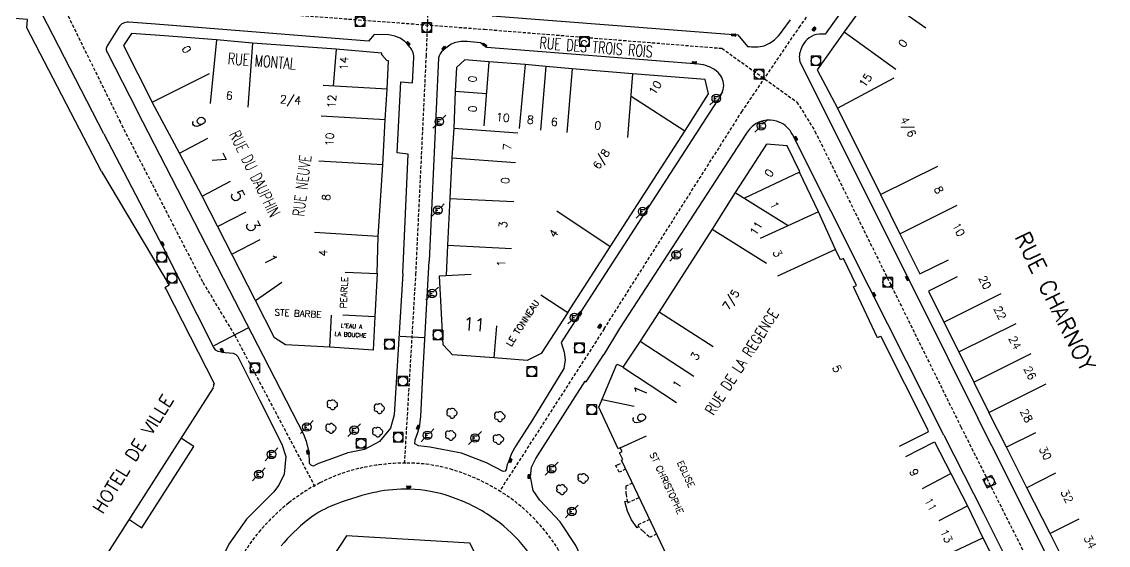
# Model space of a CAD drawing. Header units: millimetres. Extents: x 155000 to 156001, y 122000 to 123001.
# Drawn here: x 155328 to 155497.6, y 122324.6 to 122406.4 of the extents above; entities that cross this region are included whole.
import ezdxf
from ezdxf.enums import TextEntityAlignment as Align

# ---------------------------------------------------------------- set-up
doc = ezdxf.new("R2010")
doc.units = ezdxf.units.MM
doc.linetypes.add('DASHED', pattern=[0.75, 0.5, -0.25])
doc.layers.get('0').update_dxf_attribs({"linetype": 'CONTINUOUS'})
for name, color, linetype in [('W0001', 6, 'DASHED'), ('W0008', 7, 'CONTINUOUS'), ('W0017', 7, 'CONTINUOUS'), ('W0100', 7, 'CONTINUOUS'), ('W0112', 1, 'DASHED'), ('W0300', 7, 'CONTINUOUS'), ('W0400', 7, 'CONTINUOUS'), ('W0420', 7, 'CONTINUOUS'), ('W0471', 7, 'CONTINUOUS'), ('W0984', 7, 'CONTINUOUS'), ('W0989', 7, 'CONTINUOUS'), ('W0991', 7, 'CONTINUOUS'), ('W1102', 7, 'CONTINUOUS')]:
    doc.layers.add(name, color=color, linetype=linetype)
doc.styles.get("Standard").update_dxf_attribs({"font": 'romans.shx', "width": 0.85})

# ---------------------------------------------------------------- blocks, each defined once
blk = doc.blocks.new('T420')
for p, q in [((0.75, 0.75), (-0.75, 0.75)), ((-0.75, 0.75), (-0.75, -0.75)), ((0.75, 0.75), (0.75, -0.75)), ((0.75, -0.75), (-0.75, -0.75))]:
    blk.add_line(p, q)
blk.add_ellipse((0, 0), major_axis=(-0.53, 0.53), ratio=1, start_param=3.926991, end_param=10.210176)
blk = doc.blocks.new('T471')
for p, q in [((-0.333334, 0.333334), (-0.333334, -0.333334)), ((-0.333334, 0.333334), (0.333334, 0.333334)), ((-0.333334, 0), (0, 0)), ((0.500001, 0.500001), (1.000002, 1.000002)), ((-0.500001, -0.500001), (-1.000002, -1.000002)), ((-0.333334, -0.333334), (0.333334, -0.333334))]:
    blk.add_line(p, q)
blk.add_ellipse((0, 0), major_axis=(0.471405, 0.471405), ratio=1, start_param=5.4977871438, end_param=11.780972451)
blk = doc.blocks.new('T400')
for p, q in [((-0.15, 0.3), (0.15, 0.3)), ((-0.15, -0.25), (-0.15, 0.3)), ((-0.15, 0.15), (0.15, 0.15)), ((-0.15, 0), (0.15, 0)), ((0.15, 0.3), (0.15, -0.25)), ((-0.15, -0.15), (0.15, -0.15)), ((-0.15, -0.25), (-0.15, -0.3)), ((-0.15, -0.3), (0.15, -0.3)), ((0.15, -0.3), (0.15, -0.25))]:
    blk.add_line(p, q)
blk = doc.blocks.new('T300')
for p, q in [((-0.8, 0.51), (-0.86, 0.34)), ((-0.86, 0.34), (-0.86, 0.17)), ((-0.86, 0.17), (-0.74, 0.06)), ((-0.69, 0.63), (-0.8, 0.51)), ((-0.8, -0.06), (-0.74, 0.06)), ((-0.74, 0.06), (-0.69, 0.11)), ((-0.57, 0.69), (-0.69, 0.63)), ((-0.46, 0.69), (-0.57, 0.69)), ((-0.29, 0.63), (-0.46, 0.69)), ((-0.29, 0.63), (-0.17, 0.74)), ((-0.23, 0.57), (-0.29, 0.63)), ((-0.17, 0.74), (-0.06, 0.8)), ((-0.06, 0.8), (0.06, 0.8)), ((0.06, 0.8), (0.23, 0.74)), ((0.23, 0.74), (0.34, 0.63)), ((0.34, 0.63), (0.4, 0.51)), ((0.46, 0.46), (0.34, 0.46)), ((0.4, 0.51), (0.4, 0.46)), ((0.57, 0.4), (0.46, 0.46)), ((0.57, 0.4), (0.69, 0.29)), ((0.69, 0.29), (0.74, 0.17)), ((0.74, 0.06), (0.69, -0.17)), ((0.74, 0.17), (0.74, 0.06)), ((-0.8, -0.17), (-0.8, -0.06)), ((-0.8, -0.23), (-0.8, -0.17)), ((-0.74, -0.34), (-0.8, -0.23)), ((-0.69, -0.4), (-0.74, -0.34)), ((-0.51, -0.46), (-0.69, -0.4)), ((-0.4, -0.46), (-0.51, -0.46)), ((-0.4, -0.46), (-0.34, -0.46)), ((-0.34, -0.46), (-0.34, -0.4)), ((-0.34, -0.51), (-0.34, -0.46)), ((-0.29, -0.63), (-0.34, -0.51)), ((-0.17, -0.74), (-0.29, -0.63)), ((-0.06, -0.8), (-0.17, -0.74)), ((0.06, -0.8), (-0.06, -0.8)), ((0.17, -0.74), (0.06, -0.8)), ((0.23, -0.69), (0.17, -0.74)), ((0.29, -0.46), (0.23, -0.46)), ((0.29, -0.63), (0.23, -0.69)), ((0.46, -0.4), (0.29, -0.46)), ((0.34, -0.51), (0.29, -0.63)), ((0.34, -0.51), (0.34, -0.46)), ((0.57, -0.34), (0.46, -0.4)), ((0.63, -0.29), (0.57, -0.34)), ((0.69, -0.17), (0.63, -0.29))]:
    blk.add_line(p, q)

msp = doc.modelspace()

# ---------------------------------------------------------------- linework, layer by layer
at = {"layer": 'W0001'}
for points in [[(155418.89, 122358.43), (155440.39, 122392.33), (155449.34, 122405.48), (155488.84, 122460.41), (155497.15, 122473.95), (155529.36, 122524.01), (155567.27, 122583.6), (155575.41, 122596.67), (155582.72, 122605.57), (155590.03, 122617.47), (155594.16, 122631.13), (155604.02, 122647.16), (155614.35, 122659.23), (155627.85, 122681.46), (155638.46, 122701.95)], [(155389.5, 122366.95), (155391.13, 122401.05), (155391.54, 122411.05), (155391.95, 122424.02), (155392.05, 122432.49), (155392.56, 122438.82), (155393.18, 122441.37), (155402.37, 122455.97), (155417.91, 122472.72), (155453.57, 122510.6), (155491.68, 122551.03), (155514.06, 122574.71)], [(155346.84, 122409.23), (155400.19, 122405.21), (155437.28, 122402.24), (155449, 122393.85), (155451.8, 122389.3), (155474.59, 122343.15)], [(155373.76, 122333.8), (155361.2, 122357.51), (155356.21, 122365.79), (155343.37, 122390.66)], [(155387.74, 122337.44), (155389.5, 122366.95)], [(155418.89, 122358.43), (155402.55, 122333.06)]]:
    msp.add_lwpolyline(points, dxfattribs=at)
at = {"layer": 'W0001', "flags": 128}
for points in [[(155346.84, 122409.23), (155333.71, 122410.27), (155343.37, 122390.66), (155343.37, 122390.66)], [(155474.59, 122343.15), (155495.02, 122302.46)]]:
    msp.add_lwpolyline(points, dxfattribs=at)
at = {"layer": 'W0001'}
msp.add_lwpolyline([(155412.88, 122321.87, 0.069112), (155408.61, 122328.11, 0.068603), (155402.78, 122332.99, 0.066644), (155395.22, 122336.42, 0.074997), (155387.91, 122337.48, 0.055412), (155380.59, 122336.62, 0.062843), (155374.48, 122334.37, 0.048702), (155369.65, 122331.24, 0.046124), (155365.26, 122327.02, 0.071631), (155361.27, 122320.8, 0.067882)], format="xyb", dxfattribs=at)
at = {"layer": 'W0008', "flags": 128}
for points in [[(155549.46, 122425.8), (155520.66, 122443.91), (155499.37, 122457.3), (155500.54, 122459.25), (155498.76, 122460.43), (155495.51, 122459.53, 0.072), (155493.13, 122460.2, 0.1634), (155491.09, 122459.8, 0.0887), (155490.04, 122458.66), (155491.39, 122457.65), (155469.41, 122426.84), (155453.41, 122404.44, 0.0889), (155451.61, 122404.28, 0.2217), (155449.56, 122401.92, 0.1988), (155449.55, 122399.93), (155467.82, 122363.43), (155477.25, 122344.48)], [(155340.76, 122388.87), (155331.08, 122407.68, 0.1175), (155329.89, 122409.01, 0.1359), (155327.75, 122409.83), (155320.99, 122410.38, 0.1408), (155319.05, 122409.97, 0.1716), (155317.35, 122408.15), (155307.97, 122385.73), (155307.97, 122385.73)], [(155401.39, 122407.32), (155439.78, 122404.36), (155441.26, 122402.54, 0.0939), (155443.89, 122402.64, 0.1564), (155446.7, 122404.91), (155448.01, 122406.71)], [(155348.18, 122406.07), (155344.62, 122406.32, 0.1345), (155343.75, 122406.12, 0.1349), (155343.22, 122405.67), (155341.39, 122402.78, 0.1185), (155341.15, 122402.2, 0.136), (155341.33, 122401.53), (155345.98, 122392.46), (155345.98, 122392.46)], [(155387.46, 122367.07), (155388.31, 122385.72), (155386.56, 122385.9), (155387.17, 122397.01), (155388.95, 122396.83), (155389.17, 122400.81, 0.1874), (155388.41, 122402.63, 0.2104), (155385.29, 122404.32), (155383, 122404.4), (155382.09, 122403.36), (155355.44, 122405.51), (155348.18, 122406.07)], [(155414.69, 122360.15), (155436.61, 122394.06, 0.139), (155437.58, 122396.42, 0.2114), (155436.46, 122398.69, 0.1278), (155433.63, 122399.78), (155400.56, 122402.34), (155399.58, 122403.07), (155397.52, 122403.28, 0.11), (155395.5, 122403.08, 0.1062), (155393.78, 122401.92, 0.1867), (155393.04, 122400.72), (155391.55, 122369.07)], [(155471.93, 122341.82), (155460.29, 122364.92), (155448.29, 122388.77, 0.1752), (155446.24, 122390.72, 0.1158), (155444.42, 122391.02, 0.114), (155442.65, 122390.49, 0.1179), (155441.1, 122388.97), (155421.29, 122358.47), (155418.84, 122354.45)]]:
    msp.add_lwpolyline(points, format="xyb", dxfattribs=at)
at = {"layer": 'W0008'}
for points in [[(155549.46, 122425.8), (155564.46, 122416.41), (155588.62, 122401.28, -0.338948), (155588.99, 122398.66), (155571.07, 122370.51), (155554.61, 122344.62), (155535.78, 122315.06), (155522.24, 122293.77, -0.395214), (155517.98, 122293.07), (155508.24, 122299.32), (155496.71, 122306.66, -0.135474), (155495.52, 122308.05), (155491.76, 122315.47), (155481.62, 122335.84), (155477.25, 122344.48)], [(155471.93, 122341.82), (155478.11, 122329.65), (155486.57, 122312.77, -0.282663), (155486.4, 122311), (155484.87, 122308.65, -0.257176), (155483.26, 122307.89), (155463.79, 122309), (155443.23, 122310.2)], [(155409.2, 122320.05, 0.068392), (155405.55, 122325.38, 0.068207), (155400.59, 122329.53, 0.067039), (155394.09, 122332.49, 0.075111), (155387.78, 122333.41, 0.055299), (155382.73, 122332.81, 0.04125), (155376.24, 122330.73, 0.070312), (155372.61, 122328.6, 0.05083), (155368.45, 122324.53)]]:
    msp.add_lwpolyline(points, format="xyb", dxfattribs=at)
for points in [[(155387.46, 122367.07), (155386.1, 122345), (155385.52, 122342.93), (155383.79, 122340.83), (155381.48, 122339.58), (155378.85, 122339.09), (155376.49, 122338.18), (155374.31, 122337.4), (155373.9, 122337.2), (155373.49, 122337.01), (155373.21, 122337.1), (155372.91, 122337.41), (155372.82, 122339.25), (155372.42, 122340.86), (155371.98, 122341.93), (155345.98, 122392.46)], [(155340.76, 122388.87), (155350.03, 122371.11), (155357.94, 122355.49), (155358.16, 122355.13), (155358.57, 122354.94), (155359.73, 122354.76), (155360.96, 122354.63), (155361.38, 122354.42), (155361.69, 122354.09), (155365.14, 122347.24), (155368.56, 122340.4), (155369.18, 122338.49), (155368.95, 122335.72), (155368.09, 122334), (155367.24, 122332.95), (155363.04, 122328.73), (155360.31, 122324.82), (155358.32, 122320.79)], [(155414.69, 122360.15), (155413.47, 122358.34), (155412.19, 122356.32), (155412.64, 122354.78), (155412.81, 122353.57), (155412.59, 122352.22), (155407.72, 122344.25), (155405.09, 122340.18), (155404.44, 122338.99), (155403.98, 122337.66), (155403.73, 122337.23), (155403.61, 122336.46), (155403.43, 122336.22), (155403.12, 122336.18), (155400.5, 122337.51), (155396.62, 122339.01), (155391.67, 122339.96), (155389.89, 122340.15), (155389.32, 122340.47), (155389.38, 122341.1), (155389.81, 122342.27), (155390.12, 122343.45), (155390.27, 122344.72), (155390.59, 122351.16), (155391.55, 122369.07)], [(155443.23, 122310.2), (155429.93, 122311.06), (155423.4, 122311.42), (155421.51, 122311.67), (155419.58, 122312.58), (155416.99, 122319.2), (155414.49, 122324.62), (155412.03, 122328.29), (155408.87, 122331.66), (155407.82, 122333.2), (155407.41, 122335.32), (155407.55, 122336.81), (155408.2, 122338.21), (155411.24, 122342.93), (155415.92, 122350.24), (155416.07, 122350.18), (155418.84, 122354.45)]]:
    msp.add_lwpolyline(points, dxfattribs=at)
at = {"layer": 'W0017'}
for points in [[(155357.99, 122355.85), (155363.39, 122358.64)], [(155390.8, 122357.02), (155387.02, 122357.22)], [(155344.85, 122328.61), (155346.73, 122327.38), (155354.84, 122340.04), (155352.89, 122341.32)], [(155424.31, 122327.55), (155424.04, 122327.35), (155423.17, 122328.63), (155422.52, 122329.98), (155422.11, 122331.45), (155422.5, 122331.51)], [(155396.13, 122291.62), (155406.6, 122307.73), (155397.91, 122324.96), (155378.68, 122326.1), (155368.02, 122309.95), (155376.69, 122292.61), (155396.13, 122291.63)]]:
    msp.add_lwpolyline(points, dxfattribs=at)
at = {"layer": 'W0100', "flags": 128}
for points in [[(155467.83, 122412.29), (155463.74, 122415.16), (155460.94, 122411.17), (155456.35, 122404.82), (155452.14, 122398.89), (155455.32, 122392.91), (155462.02, 122379.39), (155465.06, 122373.29), (155468.19, 122367.01), (155472.67, 122369.23)], [(155340.42, 122383.02), (155328.75, 122405.41), (155328.87, 122406.75), (155319.42, 122407.48), (155319.17, 122406), (155310.61, 122385.53), (155310.61, 122385.53)], [(155350.22, 122404.18), (155345.09, 122404.57), (155343.86, 122402.66), (155348.33, 122393.81), (155348.33, 122393.81)], [(155383.43, 122367.05), (155383.63, 122372.85), (155384.31, 122384.02), (155384.71, 122391.07), (155384.99, 122395.84), (155385.24, 122400.29), (155384.95, 122400.32), (155384.17, 122401.21), (155384.18, 122401.5), (155377.07, 122402.11), (155363.99, 122403.04), (155358.34, 122403.58), (155350.22, 122404.18)], [(155413.21, 122361.01), (155419.81, 122371.26), (155431.49, 122389.3), (155435.16, 122395.13), (155434.68, 122397.37), (155423.3, 122398.26), (155413.88, 122399.03), (155409.81, 122399.39), (155406.56, 122399.7), (155400.87, 122400.13), (155397.12, 122400.42), (155395.86, 122399.24), (155395.62, 122395.54), (155395.44, 122389.75), (155395.1, 122385.14), (155394.81, 122378.79), (155394.44, 122371.52), (155394.22, 122366.76)], [(155465.03, 122340.1), (155469.49, 122342.34), (155469.51, 122342.49), (155462.15, 122357.16), (155462, 122357.22), (155461.59, 122357.04), (155457.81, 122364.97), (155458.27, 122365.18), (155456.24, 122369.42), (155455.8, 122369.21), (155455.04, 122370.84), (155452.34, 122376.71), (155449.39, 122382.91), (155449.47, 122382.96), (155447.49, 122387.03), (155444.26, 122387.26), (155439.36, 122379.74), (155435.76, 122373.99), (155427.48, 122361.1), (155424.49, 122356.49), (155421.82, 122352.43)], [(155474.01, 122366.53), (155469.54, 122364.3), (155471.94, 122359.48), (155474.25, 122354.82), (155476.6, 122350.1), (155478.98, 122345.35)]]:
    msp.add_lwpolyline(points, dxfattribs=at)
at = {"layer": 'W0100'}
for points in [[(155383.43, 122367.05), (155383.11, 122360.31), (155382.82, 122355.12), (155376.07, 122355.59), (155369.13, 122355.93), (155367.42, 122357.05), (155364.45, 122362.87), (155356.13, 122379.15), (155352.59, 122385.84), (155348.33, 122393.81)], [(155340.42, 122383.02), (155350.97, 122365.24), (155350.32, 122364.85), (155350.5, 122364.56), (155358.01, 122349.9), (155357.86, 122349.66), (155357.95, 122349.59), (155357.77, 122349.28), (155357.86, 122349.22), (155339.69, 122320.81), (155339.61, 122320.83), (155339.4, 122320.56), (155339.31, 122320.6), (155339.14, 122320.37), (155322.59, 122321.55), (155322.59, 122321.97), (155289.82, 122324.3), (155286.86, 122329.16), (155292.4, 122342.38), (155292.28, 122342.43), (155310.61, 122385.53)], [(155413.21, 122361.01), (155409.07, 122354.59), (155406.85, 122353.5), (155401.71, 122353.91), (155395.23, 122354.37), (155393.77, 122355.96), (155393.16, 122366.7)], [(155442.13, 122312.17), (155433.71, 122312.74), (155432.02, 122316.37), (155429.72, 122321.21), (155429.9, 122321.29), (155429.38, 122322.38), (155429.61, 122322.49), (155429.33, 122323.07), (155428.76, 122322.81), (155421.62, 122337.93), (155421.8, 122338.02), (155421.31, 122339.07), (155421.7, 122339.26), (155421.41, 122339.87), (155421.09, 122339.72), (155418.07, 122346.19), (155420.87, 122352.91)], [(155498.63, 122308.98), (155496.64, 122310.3), (155494.45, 122314.71), (155492.1, 122319.31), (155488.52, 122326.46), (155484.88, 122333.63), (155481.74, 122339.95), (155478.98, 122345.35)], [(155466.01, 122338.49), (155470.45, 122340.79), (155473.02, 122335.82), (155475.62, 122330.81), (155478.01, 122325.82), (155484.88, 122312.11)]]:
    msp.add_lwpolyline(points, dxfattribs=at)
at = {"layer": 'W0112'}
msp.add_lwpolyline([(155422.28, 122336.55), (155421.49, 122336.17), (155421.22, 122336.04), (155420.72, 122337.09), (155420.99, 122337.21), (155421.78, 122337.59)], dxfattribs=at)
for points in [[(155423.32, 122334.34), (155422.29, 122333.86, 0.076146), (155422.31, 122332.63), (155422.54, 122331.26), (155424.37, 122332.12)], [(155425.99, 122328.67), (155424.14, 122327.8, 0.073976), (155424.97, 122326.82), (155426, 122325.92), (155427.06, 122326.42)]]:
    msp.add_lwpolyline(points, format="xyb", dxfattribs=at)
at = {"layer": 'W1102'}
for p, q in [((155460.94, 122411.17), (155469.13, 122405.43)), ((155358.34, 122403.58), (155357.4, 122393.62)), ((155456.35, 122404.82), (155464.45, 122398.96)), ((155363.99, 122403.04), (155363.28, 122393.07)), ((155377.07, 122402.11), (155376.57, 122396.33)), ((155400.87, 122400.13), (155400.12, 122390.15)), ((155406.56, 122399.7), (155405.61, 122389.74)), ((155409.81, 122399.39), (155408.94, 122389.43)), ((155413.88, 122399.03), (155413.06, 122389.07)), ((155423.3, 122398.26), (155422.52, 122388.29)), ((155384.99, 122395.84), (155375, 122396.42)), ((155455.32, 122392.91), (155464.15, 122397.62)), ((155395.62, 122395.54), (155400.5, 122395.19)), ((155431.49, 122389.3), (155423.1, 122394.73)), ((155384.71, 122391.07), (155374.73, 122391.63)), ((155395.44, 122389.75), (155405.41, 122389.03)), ((155352.59, 122385.84), (155356.99, 122388.22)), ((155384.31, 122384.02), (155374.33, 122384.63)), ((155395.1, 122385.14), (155405.07, 122384.42)), ((155449.39, 122382.91), (155440.81, 122378.83)), ((155462.02, 122379.39), (155470.98, 122383.83)), ((155356.13, 122379.15), (155360.55, 122381.49)), ((155439.36, 122379.74), (155447.64, 122374.55)), ((155394.81, 122378.79), (155404.8, 122378.33)), ((155465.06, 122373.29), (155474.01, 122377.75)), ((155358.54, 122374.43), (155362.98, 122376.71)), ((155419.81, 122371.26), (155411.5, 122376.81)), ((155452.34, 122376.71), (155443.26, 122372.53)), ((155383.63, 122372.85), (155373.65, 122373.46)), ((155435.76, 122373.99), (155444.24, 122368.68)), ((155360.76, 122370.11), (155365.18, 122372.38)), ((155394.44, 122371.52), (155404.42, 122371)), ((155455.04, 122370.84), (155445.96, 122366.64)), ((155378.43, 122367.29), (155383.43, 122367.05)), ((155393.16, 122366.7), (155398.15, 122366.98)), ((155364.45, 122362.87), (155368.55, 122365.74)), ((155409.01, 122363.72), (155413.21, 122361.01)), ((155471.94, 122359.48), (155480.89, 122363.94)), ((155427.48, 122361.1), (155435.89, 122355.69)), ((155376.07, 122355.59), (155376.32, 122360.59)), ((155383.11, 122360.31), (155378.11, 122360.59)), ((155474.25, 122354.82), (155483.21, 122359.27)), ((155401.71, 122353.91), (155402.11, 122358.89)), ((155424.49, 122356.49), (155432.88, 122351.05)), ((155476.6, 122350.1), (155485.55, 122354.56)), ((155420.87, 122352.91), (155421.87, 122352.5)), ((155421.82, 122352.43), (155430.18, 122346.94)), ((155478.98, 122345.35), (155487.92, 122349.83)), ((155418.58, 122347.4), (155423.57, 122346.38)), ((155486.22, 122342.17), (155481.74, 122339.95)), ((155421.41, 122339.87), (155425.53, 122341.73)), ((155468.58, 122333.52), (155473.02, 122335.82)), ((155489.34, 122335.9), (155484.88, 122333.63)), ((155471.18, 122328.5), (155475.62, 122330.81)), ((155492.99, 122328.69), (155488.52, 122326.46)), ((155473.5, 122323.66), (155478.01, 122325.82))]:
    msp.add_line(p, q, dxfattribs=at)
at = {"layer": 'W1102', "flags": 128}
msp.add_lwpolyline([(155348.33, 122393.81), (155357.25, 122398.31), (155357.25, 122398.31)], dxfattribs=at)

# ---------------------------------------------------------------- block references
at = {"layer": 'W0300'}
for p in [(155376.49, 122346.57), (155383.82, 122345.97), (155395.17, 122345.25), (155402.63, 122344.73), (155376.27, 122342.88), (155383.56, 122342.3), (155394.96, 122341.78), (155402.42, 122341.16), (155415.66, 122335.07), (155412.33, 122333.31)]:
    msp.add_blockref('T300', p, dxfattribs=at)
at = {"layer": 'W0400'}
for p, rotation in [((155451.66, 122405.23), 144.8867732288981), ((155388.29, 122403), 44.89358960587622), ((155439.14, 122404.31), 85.97974505790229), ((155393.86, 122402.24), 312.6233869112611), ((155400.24, 122402.74), 56.7042107769906), ((155432.99, 122400), 83.90599619710476), ((155448.81, 122388.17), 26.8876950108661), ((155349.89, 122371.72), 30.79359000000003), ((155466.21, 122366.34), 26.13810086764225), ((155461.02, 122363.78), 204.2712528099132), ((155415.07, 122360.75), 145.7693684906111), ((155418.21, 122358.83), 145.6794429401706), ((155359.22, 122355.08), 30.79359000000003), ((155389.84, 122343.07), 161.6104719477679), ((155372.64, 122339.17), 185.1085649701786), ((155404.24, 122337.83), 161.610471947698), ((155407.19, 122335.34), 177.5747836986934), ((155388.36, 122333.74), 276.2020309739578)]:
    msp.add_blockref('T400', p, dxfattribs=dict(at, rotation=rotation))
at = {"layer": 'W0420'}
for p in [(155380.76, 122406.39), (155391.2, 122405.46), (155415.79, 122403.28), (155451.94, 122400.28), (155443.08, 122398.19), (155349.81, 122369.61), (155351.43, 122366.34), (155463.17, 122365.7), (155392.95, 122357.49), (155385.35, 122356.02), (155415.01, 122355.45), (155364.35, 122352.31), (155407.57, 122351.75), (155387.46, 122350.26), (155416.96, 122345.8), (155386.73, 122341.5), (155380.94, 122340.53)]:
    msp.add_blockref('T420', p, dxfattribs=at)
at = {"layer": 'W0420', "rotation": 116.449315021733}
msp.add_blockref('T420', (155479.05, 122334.59), dxfattribs=at)
at = {"layer": 'W0471'}
for p in [(155436.4, 122394.39), (155393.16, 122390.79), (155443.43, 122390.14), (155392.92, 122376.95), (155424.9, 122376.74), (155430.14, 122370), (155392.03, 122363.95), (155414.24, 122360.19), (155372.47, 122343.1), (155379.86, 122342.61), (155391.31, 122341.81), (155398.72, 122341.39), (155366.95, 122338.83), (155410.69, 122336.59), (155364.97, 122335.71), (155413.85, 122329.92)]:
    msp.add_blockref('T471', p, dxfattribs=at)

# ---------------------------------------------------------------- texts
at = {"layer": 'W0984'}
for s, height, rotation, p in [('9', 2, 296.5991, (155355.65, 122390.69)), ('7', 2, 296.5991, (155358.72, 122384.94)), ('5', 2, 296.5991, (155361.71, 122379.22)), ('3', 2, 296.5991, (155364.08, 122374.54)), ('1', 2, 296.5991, (155366.8, 122369.24)), ('PEARLE', 1, 87.2678, (155378.28, 122364.1)), ('LE TONNEAU', 1, 57.1892, (155406.18, 122359.33)), ('STE BARBE', 1, 357.1758, (155371.09, 122360.84)), ("L'EAU A", 0.65, 356.8082, (155379.45, 122358.86)), ('11', 2, 355.9086, (155398.6, 122359.14)), ('LA BOUCHE', 0.65, 356.8082, (155379.3, 122357.52)), ('1', 2, 67.3851, (155424.55, 122348.74)), ('HOTEL DE VILLE', 2, 58.0778, (155345.33, 122338.91)), ('9', 2, 292.7088, (155424.41, 122344.41)), ('ST CHRISTOPHE', 1, 295.2622, (155428.65, 122334.32)), ('EGLISE', 1, 295.2622, (155431.66, 122335.75))]:
    msp.add_text(s, height=height, rotation=rotation, dxfattribs=at).set_placement(p, align=Align.MIDDLE)
at = {"layer": 'W0989'}
for s, height, rotation, width, p in [('RUE DES TROIS ROIS', 1.8, 355.4191, 0.7, (155417.64, 122402.41)), ('RUE MONTAL', 1.8, 355.4736, 0.7, (155365.45, 122400.24)), ('RUE DU DAUPHIN', 1.8, 296.2314, 0.7, (155364.35, 122382.65)), ('RUE NEUVE', 1.8, 83.1994, 0.7, (155371.71, 122380.77)), ('RUE DE LA REGENCE', 1.7, 57.3143, 0.8, (155440.39, 122353.27))]:
    msp.add_text(s, height=height, rotation=rotation, dxfattribs=dict(at, width=width)).set_placement(p, align=Align.MIDDLE)
msp.add_text('RUE CHARNOY', height=2.5, rotation=296.281, dxfattribs=at).set_placement((155489.32, 122362.7), align=Align.MIDDLE)
at = {"layer": 'W0991'}
for s, rotation, p in [('0', 54.125, (155465.53, 122403.01)), ('0', 296.7629, (155353.68, 122402.06)), ('14', 86.7685, (155378.25, 122399.86)), ('15', 54.5902, (155459.7, 122397.24)), ('0', 86.2886, (155398.35, 122397.44)), ('10', 57.83, (155426.87, 122396.1)), ('6', 354.5847, (155360.37, 122394.85)), ('2/4', 355.9493, (155369.93, 122394.1)), ('12', 86.6714, (155376.36, 122393.95)), ('0', 88.2088, (155398.36, 122392.78)), ('10', 355.7033, (155403.08, 122391.44)), ('8', 354.581, (155407.38, 122391.08)), ('6', 354.9802, (155411.11, 122390.74)), ('0', 355.3028, (155417.9, 122390.17)), ('4/6', 296.3589, (155466.29, 122389.93)), ('10', 86.7653, (155376.02, 122388.02)), ('7', 85.8378, (155403.75, 122386.83)), ('6/8', 57.0823, (155418.52, 122384.9)), ('0', 56.949, (155444.66, 122382.76)), ('0', 87.3891, (155403.45, 122381.58)), ('8', 296.4873, (155471.15, 122380.13)), ('8', 86.4994, (155375.49, 122378.96)), ('1', 295.4395, (155445.51, 122377.74)), ('3', 87.0482, (155403.11, 122374.71)), ('11', 57.9245, (155442.61, 122374.13)), ('10', 296.4691, (155474.24, 122373.94)), ('4', 56.2694, (155410.98, 122373.34)), ('4', 88.0145, (155375.03, 122370.25)), ('3', 294.7057, (155445.97, 122370.22)), ('1', 87.4031, (155402.82, 122368.67)), ('20', 296.4961, (155478.35, 122365.68)), ('7/5', 57.2689, (155438.77, 122362.95)), ('22', 296.4033, (155480.71, 122360.93)), ('24', 296.4878, (155483.04, 122356.26)), ('3', 57.0492, (155433.11, 122354.17)), ('5', 296.2308, (155455.25, 122352.2)), ('26', 296.607, (155485.39, 122351.54)), ('1', 56.7094, (155430.26, 122349.79)), ('28', 297.0107, (155484.84, 122344.87)), ('30', 296.4229, (155487.78, 122339.03)), ('9', 297.3751, (155467.3, 122336)), ('32', 296.9003, (155491.16, 122332.29)), ('11', 297.3985, (155469.88, 122331.01)), ('13', 295.5768, (155472.34, 122326.08)), ('34', 296.5718, (155494.77, 122325.14))]:
    msp.add_text(s, height=1.25, rotation=rotation, dxfattribs=at).set_placement(p, align=Align.MIDDLE)

doc.saveas('drawing.dxf')
